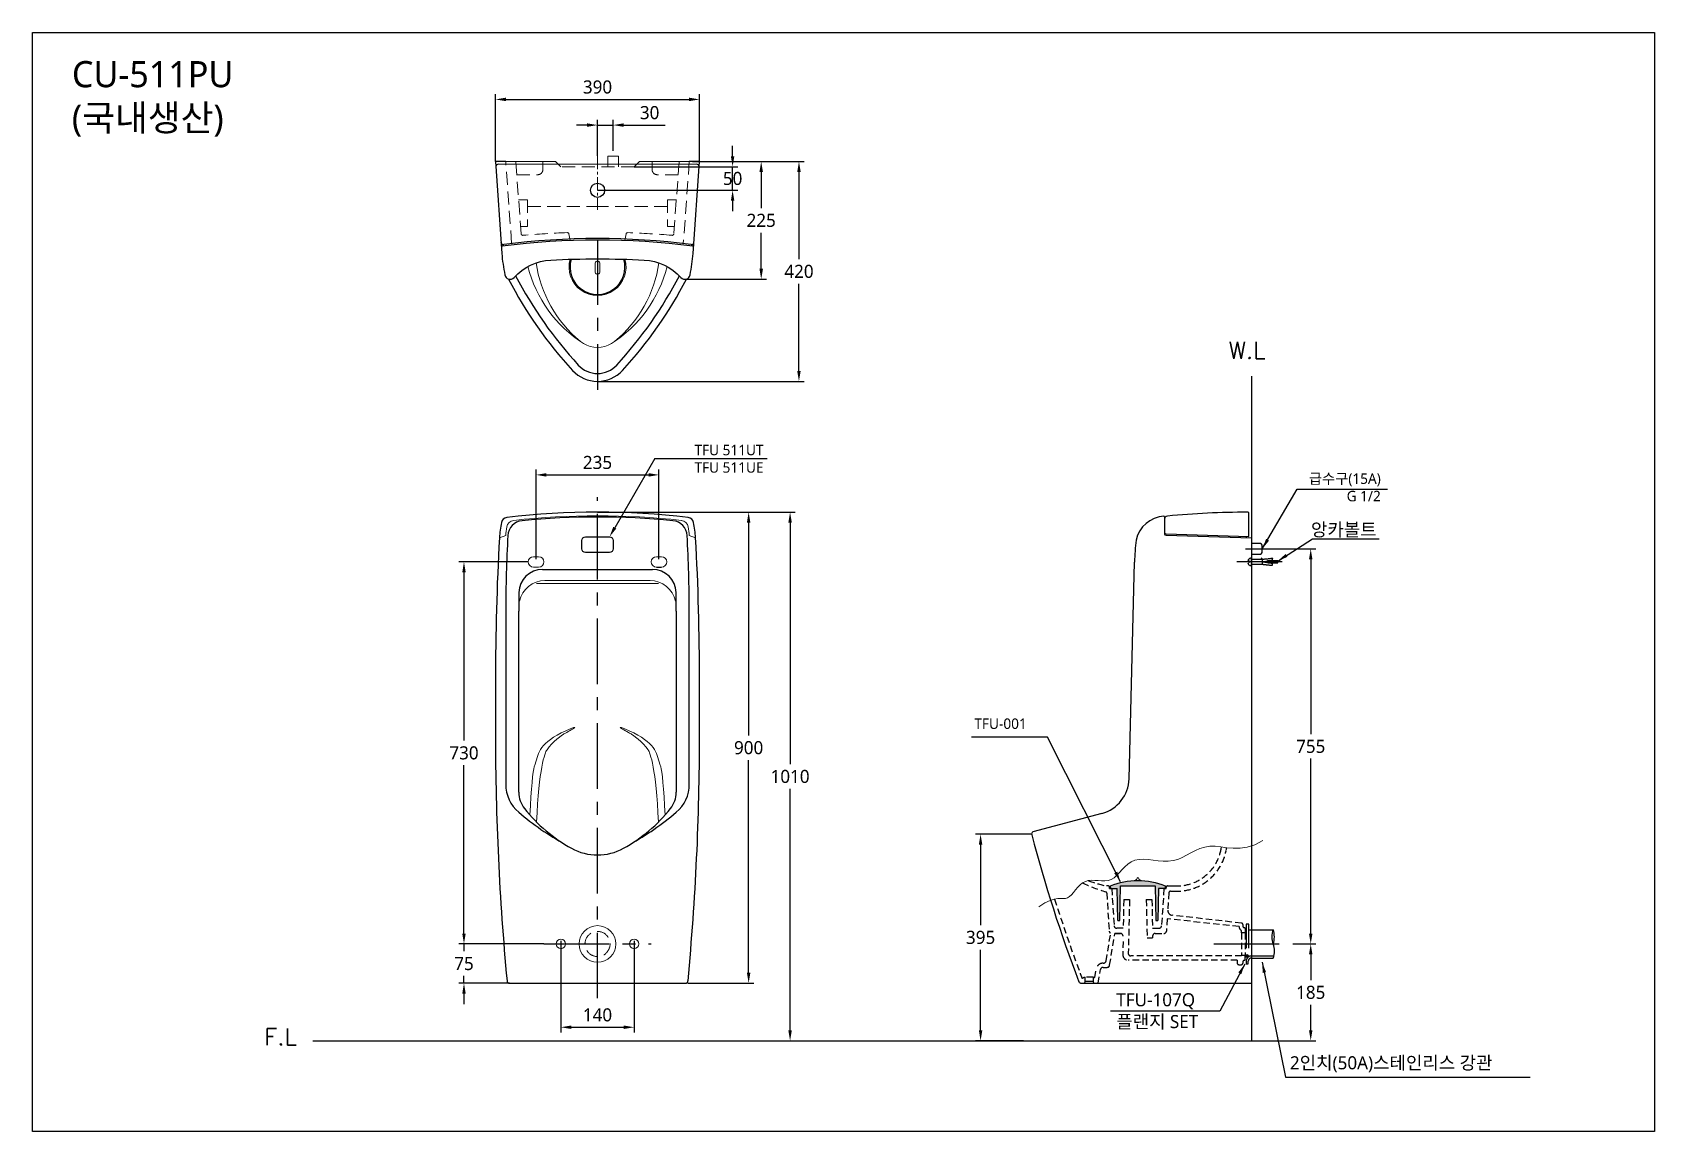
# Model space of a CAD drawing. Extents: x 0 to 3100, y 0 to 4260.
# Drawn here: x 0 to 3100, y 2160 to 4260 of the extents above; entities that cross this region are included whole.
import ezdxf

# ---------------------------------------------------------------- set-up
doc = ezdxf.new("R2010")
doc.units = 0
doc.header["$LTSCALE"] = 100
doc.header["$MEASUREMENT"] = 0
for name, pattern in [('CENTER', [2, 1.25, -0.25, 0.25, -0.25]), ('HIDDEN', [0.375, 0.25, -0.125]), ('HIDDEN2', [0.1875, 0.125, -0.0625]), ('PHANTOM', [2.5, 1.25, -0.25, 0.25, -0.25, 0.25, -0.25])]:
    doc.linetypes.add(name, pattern=pattern)
doc.layers.get('0').update_dxf_attribs({"linetype": 'CONTINUOUS'})
doc.layers.get('DEFPOINTS').update_dxf_attribs({"linetype": 'CONTINUOUS'})
for name, color, linetype in [('1', 1, 'CONTINUOUS'), ('2', 2, 'CONTINUOUS'), ('3', 3, 'CONTINUOUS'), ('5', 5, 'CONTINUOUS'), ('Layer 1', 7, 'CONTINUOUS')]:
    doc.layers.add(name, color=color, linetype=linetype)
doc.styles.add('GHS', font='romans', dxfattribs={"bigfont": 'ghs'})
doc.styles.get("Standard").update_dxf_attribs({"font": 'NanumGothic.ttf'})
doc.dimstyles.get("Standard").update_dxf_attribs({"dimtxt": 0.18, "dimasz": 0.18, "dimexe": 0.18, "dimexo": 0.0625, "dimgap": 0.09, "dimtad": 0, "dimtih": 1, "dimtoh": 1, "dimdec": 4, "dimzin": 0, "dimdsep": 46, "dimtxsty": 'Standard', "dimcen": 0.09, "dimadec": 0, "dimazin": 0, "dimtfac": 1, "dimtdec": 4, "dimtofl": 0, "dimtmove": 0, "dimatfit": 3, "dimfxl": 1, "dimtolj": 1, "dimtzin": 0, "dimarcsym": 0})

# ---------------------------------------------------------------- blocks, each defined once
blk = doc.blocks.new('*X0')
at = {"color": 0}
for p, q in [((293.01, 215.85), (293.58, 215.85)), ((293.04, 215.7), (293.55, 215.7)), ((293.07, 216), (293.52, 216)), ((293.22, 215.55), (293.37, 215.55))]:
    blk.add_line(p, q, dxfattribs=at)
blk = doc.blocks.new('*D21')
at = {"color": 3, "lineweight": -2, "transparency": 16777216}
for p, q in [((1909.5, 2728.2), (1802, 2728.2)), ((1812, 2708.2), (1812, 2554.4)), ((1812, 2353.2), (1812, 2507.1)), ((1894, 2333.2), (1802, 2333.2))]:
    blk.add_line(p, q, dxfattribs=at)
at = {"color": 3, "transparency": 16777216}
for points in [[(1808.7, 2708.2), (1815.3, 2708.2), (1812, 2728.2)], [(1808.7, 2353.2), (1815.3, 2353.2), (1812, 2333.2)]]:
    blk.add_solid(points, dxfattribs=at)
at = {"layer": 'DEFPOINTS', "color": 0, "transparency": 16777216}
for p in [(1812, 2728.2), (1909.5, 2728.2), (1894, 2333.2)]:
    blk.add_point(p, dxfattribs=at)
at = {"color": 2, "transparency": 16777216, "insert": (1812, 2530.7), "char_height": 25, "attachment_point": 5}
blk.add_mtext('\\A1;395', dxfattribs=at)
blk = doc.blocks.new('*D22')
at = {"color": 3, "lineweight": -2, "transparency": 16777216}
for p, q in [((1009.9, 2524.2), (1009.9, 2349.1)), ((1149.9, 2524.2), (1149.9, 2349.1)), ((1029.9, 2359.1), (1129.9, 2359.1))]:
    blk.add_line(p, q, dxfattribs=at)
at = {"color": 3, "transparency": 16777216}
for points in [[(1029.9, 2362.4), (1029.9, 2355.8), (1009.9, 2359.1)], [(1129.9, 2362.4), (1129.9, 2355.8), (1149.9, 2359.1)]]:
    blk.add_solid(points, dxfattribs=at)
at = {"layer": 'DEFPOINTS', "color": 0, "transparency": 16777216}
for p in [(1009.9, 2524.2), (1149.9, 2524.2), (1149.9, 2359.1)]:
    blk.add_point(p, dxfattribs=at)
at = {"color": 2, "transparency": 16777216, "insert": (1079.9, 2382.6), "char_height": 25, "attachment_point": 5}
blk.add_mtext('\\A1;140', dxfattribs=at)
blk = doc.blocks.new('*D23')
at = {"color": 3, "lineweight": -2, "transparency": 16777216}
for p, q in [((1079.9, 4024.3), (1079.9, 4092.8)), ((1109.9, 4033.6), (1109.9, 4092.8)), ((1059.9, 4082.8), (1039.9, 4082.8)), ((1079.9, 4082.8), (1109.9, 4082.8)), ((1129.9, 4082.8), (1209, 4082.8))]:
    blk.add_line(p, q, dxfattribs=at)
at = {"color": 3, "transparency": 16777216}
for points in [[(1059.9, 4086.2), (1059.9, 4079.5), (1079.9, 4082.8)], [(1129.9, 4086.2), (1129.9, 4079.5), (1109.9, 4082.8)]]:
    blk.add_solid(points, dxfattribs=at)
at = {"layer": 'DEFPOINTS', "color": 0, "transparency": 16777216}
for p in [(1109.9, 4082.8), (1109.9, 4033.6), (1079.9, 4024.3)]:
    blk.add_point(p, dxfattribs=at)
at = {"color": 2, "transparency": 16777216, "insert": (1179.5, 4106.5), "char_height": 25, "attachment_point": 5}
blk.add_mtext('\\A1;30', dxfattribs=at)
blk = doc.blocks.new('*D24')
at = {"color": 3, "lineweight": -2, "transparency": 16777216}
for p, q in [((1079.9, 3343.2), (1378.7, 3343.2)), ((1368.7, 3323.2), (1368.7, 2916.8)), ((1368.7, 2463.2), (1368.7, 2869.6)), ((1252.4, 2443.2), (1378.7, 2443.2))]:
    blk.add_line(p, q, dxfattribs=at)
at = {"color": 3, "transparency": 16777216}
for points in [[(1365.4, 3323.2), (1372, 3323.2), (1368.7, 3343.2)], [(1365.4, 2463.2), (1372, 2463.2), (1368.7, 2443.2)]]:
    blk.add_solid(points, dxfattribs=at)
at = {"layer": 'DEFPOINTS', "color": 0, "transparency": 16777216}
for p in [(1079.9, 3343.2), (1252.4, 2443.2), (1368.7, 2443.2)]:
    blk.add_point(p, dxfattribs=at)
at = {"color": 2, "transparency": 16777216, "insert": (1368.7, 2893.2), "char_height": 25, "attachment_point": 5}
blk.add_mtext('\\A1;900', dxfattribs=at)
blk = doc.blocks.new('*D25')
at = {"color": 3, "lineweight": -2, "transparency": 16777216}
for p, q in [((1274.9, 4013.2), (1474.9, 4013.2)), ((1464.9, 3993.2), (1464.9, 3826.7)), ((1464.9, 3613.2), (1464.9, 3779.6)), ((1079.9, 3593.2), (1474.9, 3593.2))]:
    blk.add_line(p, q, dxfattribs=at)
at = {"color": 3, "transparency": 16777216}
for points in [[(1461.5, 3993.2), (1468.2, 3993.2), (1464.9, 4013.2)], [(1461.5, 3613.2), (1468.2, 3613.2), (1464.9, 3593.2)]]:
    blk.add_solid(points, dxfattribs=at)
at = {"layer": 'DEFPOINTS', "color": 0, "transparency": 16777216}
for p in [(1274.9, 4013.2), (1464.9, 4013.2), (1079.9, 3593.2)]:
    blk.add_point(p, dxfattribs=at)
at = {"color": 2, "transparency": 16777216, "insert": (1464.9, 3803.2), "char_height": 25, "attachment_point": 5}
blk.add_mtext('\\A1;420', dxfattribs=at)
blk = doc.blocks.new('*D26')
at = {"color": 3, "lineweight": -2, "transparency": 16777216}
for p, q in [((1338.1, 4023.2), (1338.1, 4043.2)), ((1149.9, 4003.2), (1348.1, 4003.2)), ((1338.1, 3958.2), (1338.1, 4003.2)), ((1079.9, 3958.2), (1348.1, 3958.2)), ((1338.1, 3938.2), (1338.1, 3918.2))]:
    blk.add_line(p, q, dxfattribs=at)
at = {"color": 3, "transparency": 16777216}
for points in [[(1334.8, 4023.2), (1341.4, 4023.2), (1338.1, 4003.2)], [(1334.8, 3938.2), (1341.4, 3938.2), (1338.1, 3958.2)]]:
    blk.add_solid(points, dxfattribs=at)
at = {"layer": 'DEFPOINTS', "color": 0, "transparency": 16777216}
for p in [(1149.9, 4003.2), (1338.1, 4003.2), (1079.9, 3958.2)]:
    blk.add_point(p, dxfattribs=at)
at = {"color": 2, "transparency": 16777216, "insert": (1338.1, 3980.7), "char_height": 25, "attachment_point": 5}
blk.add_mtext('\\A1;50', dxfattribs=at)
blk = doc.blocks.new('*D27')
at = {"color": 3, "lineweight": -2, "transparency": 16777216}
for p, q in [((884.9, 4013.2), (884.9, 4141.9)), ((904.9, 4131.9), (1254.9, 4131.9)), ((1274.9, 4013.2), (1274.9, 4141.9))]:
    blk.add_line(p, q, dxfattribs=at)
at = {"color": 3, "transparency": 16777216}
for points in [[(904.9, 4135.2), (904.9, 4128.5), (884.9, 4131.9)], [(1254.9, 4135.2), (1254.9, 4128.5), (1274.9, 4131.9)]]:
    blk.add_solid(points, dxfattribs=at)
at = {"layer": 'DEFPOINTS', "color": 0, "transparency": 16777216}
for p in [(1274.9, 4131.9), (884.9, 4013.2), (1274.9, 4013.2)]:
    blk.add_point(p, dxfattribs=at)
at = {"color": 2, "transparency": 16777216, "insert": (1079.9, 4155.5), "char_height": 25, "attachment_point": 5}
blk.add_mtext('\\A1;390', dxfattribs=at)
blk = doc.blocks.new('*D28')
at = {"color": 3, "lineweight": -2, "transparency": 16777216}
for p, q in [((947.4, 3248.2), (814.7, 3248.2)), ((824.7, 3228.2), (824.7, 2906.9)), ((824.7, 2538.2), (824.7, 2859.6)), ((977.4, 2518.2), (814.7, 2518.2))]:
    blk.add_line(p, q, dxfattribs=at)
at = {"color": 3, "transparency": 16777216}
for points in [[(821.4, 3228.2), (828, 3228.2), (824.7, 3248.2)], [(821.4, 2538.2), (828, 2538.2), (824.7, 2518.2)]]:
    blk.add_solid(points, dxfattribs=at)
at = {"layer": 'DEFPOINTS', "color": 0, "transparency": 16777216}
for p in [(947.4, 3248.2), (824.7, 2518.2), (977.4, 2518.2)]:
    blk.add_point(p, dxfattribs=at)
at = {"color": 2, "transparency": 16777216, "insert": (824.7, 2883.2), "char_height": 25, "attachment_point": 5}
blk.add_mtext('\\A1;730', dxfattribs=at)
blk = doc.blocks.new('*D29')
at = {"color": 3, "lineweight": -2, "transparency": 16777216}
for p, q in [((824.7, 2538.2), (824.7, 2558.2)), ((977.4, 2518.2), (814.7, 2518.2)), ((824.7, 2518.2), (824.7, 2504.2)), ((824.7, 2443.2), (824.7, 2457.3)), ((911.9, 2443.2), (814.7, 2443.2)), ((824.7, 2423.2), (824.7, 2403.2))]:
    blk.add_line(p, q, dxfattribs=at)
at = {"color": 3, "transparency": 16777216}
for points in [[(821.4, 2538.2), (828, 2538.2), (824.7, 2518.2)], [(821.4, 2423.2), (828, 2423.2), (824.7, 2443.2)]]:
    blk.add_solid(points, dxfattribs=at)
at = {"layer": 'DEFPOINTS', "color": 0, "transparency": 16777216}
for p in [(977.4, 2518.2), (824.7, 2443.2), (911.9, 2443.2)]:
    blk.add_point(p, dxfattribs=at)
at = {"color": 2, "transparency": 16777216, "insert": (824.7, 2480.7), "char_height": 25, "attachment_point": 5}
blk.add_mtext('\\A1;75', dxfattribs=at)
blk = doc.blocks.new('*D30')
at = {"color": 3, "lineweight": -2, "transparency": 16777216}
for p, q in [((962.4, 3253.2), (962.4, 3424.5)), ((982.4, 3414.5), (1177.4, 3414.5)), ((1197.4, 3253.2), (1197.4, 3424.5))]:
    blk.add_line(p, q, dxfattribs=at)
at = {"color": 3, "transparency": 16777216}
for points in [[(982.4, 3417.8), (982.4, 3411.1), (962.4, 3414.5)], [(1177.4, 3417.8), (1177.4, 3411.1), (1197.4, 3414.5)]]:
    blk.add_solid(points, dxfattribs=at)
at = {"layer": 'DEFPOINTS', "color": 0, "transparency": 16777216}
for p in [(1197.4, 3414.5), (962.4, 3253.2), (1197.4, 3253.2)]:
    blk.add_point(p, dxfattribs=at)
at = {"color": 2, "transparency": 16777216, "insert": (1079.9, 3438.1), "char_height": 25, "attachment_point": 5}
blk.add_mtext('\\A1;235', dxfattribs=at)
blk = doc.blocks.new('*D31')
at = {"color": 3, "lineweight": -2, "transparency": 16777216}
for p, q in [((1261.4, 4013.2), (1402.7, 4013.2)), ((1392.7, 3993.2), (1392.7, 3924.3)), ((1392.7, 3808.2), (1392.7, 3877)), ((1246.9, 3788.2), (1402.7, 3788.2))]:
    blk.add_line(p, q, dxfattribs=at)
at = {"color": 3, "transparency": 16777216}
for points in [[(1389.4, 3993.2), (1396.1, 3993.2), (1392.7, 4013.2)], [(1389.4, 3808.2), (1396.1, 3808.2), (1392.7, 3788.2)]]:
    blk.add_solid(points, dxfattribs=at)
at = {"layer": 'DEFPOINTS', "color": 0, "transparency": 16777216}
for p in [(1261.4, 4013.2), (1246.9, 3788.2), (1392.7, 3788.2)]:
    blk.add_point(p, dxfattribs=at)
at = {"color": 2, "transparency": 16777216, "insert": (1392.7, 3900.7), "char_height": 25, "attachment_point": 5}
blk.add_mtext('\\A1;225', dxfattribs=at)
blk = doc.blocks.new('*D32')
at = {"color": 3, "lineweight": -2, "transparency": 16777216}
for p, q in [((1368.7, 3343.2), (1457.9, 3343.2)), ((1447.9, 3323.2), (1447.9, 2861.7)), ((1447.9, 2353.2), (1447.9, 2814.7)), ((1353.2, 2333.2), (1457.9, 2333.2))]:
    blk.add_line(p, q, dxfattribs=at)
at = {"color": 3, "transparency": 16777216}
for points in [[(1444.6, 3323.2), (1451.3, 3323.2), (1447.9, 3343.2)], [(1444.6, 2353.2), (1451.3, 2353.2), (1447.9, 2333.2)]]:
    blk.add_solid(points, dxfattribs=at)
at = {"layer": 'DEFPOINTS', "color": 0, "transparency": 16777216}
for p in [(1368.7, 3343.2), (1353.2, 2333.2), (1447.9, 2333.2)]:
    blk.add_point(p, dxfattribs=at)
at = {"color": 2, "transparency": 16777216, "insert": (1447.9, 2838.2), "char_height": 25, "attachment_point": 5}
blk.add_mtext('\\A1;1010', dxfattribs=at)
blk = doc.blocks.new('*D33')
at = {"color": 3, "lineweight": -2, "transparency": 16777216}
for p, q in [((2355.2, 3273.2), (2452.9, 3273.2)), ((2442.9, 3253.2), (2442.9, 2919.2)), ((2442.9, 2538.2), (2442.9, 2872.3)), ((2408.8, 2518.2), (2452.9, 2518.2))]:
    blk.add_line(p, q, dxfattribs=at)
at = {"color": 3, "transparency": 16777216}
for points in [[(2439.6, 3253.2), (2446.2, 3253.2), (2442.9, 3273.2)], [(2439.6, 2538.2), (2446.2, 2538.2), (2442.9, 2518.2)]]:
    blk.add_solid(points, dxfattribs=at)
at = {"layer": 'DEFPOINTS', "color": 0, "transparency": 16777216}
for p in [(2355.2, 3273.2), (2442.9, 3273.2), (2408.8, 2518.2)]:
    blk.add_point(p, dxfattribs=at)
at = {"color": 2, "transparency": 16777216, "insert": (2442.9, 2895.7), "char_height": 25, "attachment_point": 5}
blk.add_mtext('\\A1;755', dxfattribs=at)
blk = doc.blocks.new('*D34')
at = {"color": 3, "lineweight": -2, "transparency": 16777216}
for p, q in [((2408.8, 2518.2), (2452.9, 2518.2)), ((2442.9, 2498.2), (2442.9, 2449.3)), ((2442.9, 2353.2), (2442.9, 2402.1)), ((2329.5, 2333.2), (2452.9, 2333.2))]:
    blk.add_line(p, q, dxfattribs=at)
at = {"color": 3, "transparency": 16777216}
for points in [[(2439.6, 2498.2), (2446.2, 2498.2), (2442.9, 2518.2)], [(2439.6, 2353.2), (2446.2, 2353.2), (2442.9, 2333.2)]]:
    blk.add_solid(points, dxfattribs=at)
at = {"layer": 'DEFPOINTS', "color": 0, "transparency": 16777216}
for p in [(2408.8, 2518.2), (2442.9, 2518.2), (2329.5, 2333.2)]:
    blk.add_point(p, dxfattribs=at)
at = {"color": 2, "transparency": 16777216, "insert": (2442.9, 2425.7), "char_height": 25, "attachment_point": 5}
blk.add_mtext('\\A1;185', dxfattribs=at)
blk = doc.blocks.new('A$C02305F10')
at = {"layer": '1', "color": 7, "linetype": 'Continuous'}
for p, q in [((0, 61), (0, 66.3)), ((18.2, 0), (19.3, 66.2)), ((19.3, 66.2), (52.5, 66.2)), ((52.5, 66.2), (85.7, 66.2)), ((85.7, 66.2), (86.8, 0)), ((105, 66.3), (105, 61)), ((2, 61), (0, 61)), ((2, 61), (13.3, 61)), ((14.3, 0), (13.3, 61)), ((91.7, 61), (90.7, 0)), ((103, 61), (91.7, 61)), ((105, 61), (103, 61)), ((14.3, 0), (18.2, 0)), ((86.8, 0), (90.7, 0))]:
    blk.add_line(p, q, dxfattribs=at)
at = {"layer": '1', "color": 7, "linetype": 'Continuous', "extrusion": (0, 0, -1)}
for start, end in [(68.4314, 89.9999), (89.9999, 111.5686)]:
    blk.add_arc((-52.5, -66.5), 142.8, start, end, dxfattribs=at)

msp = doc.modelspace()

# ---------------------------------------------------------------- hatches: boundary and pattern name
h = msp.add_hatch(color=8)
h.dxf.hatch_style = 1
h.set_gradient(color1=(128, 128, 128), tint=1, name='SPHERICAL')
h.paths.add_polyline_path([(2112.5, 2639.2), (2112.5, 2629.1), (2145.7, 2629.1), (2146.8, 2562.9), (2150.7, 2562.9), (2151.7, 2623.9), (2163, 2623.9), (2165, 2623.9), (2165, 2629.2, 0.09439)])
h.paths.add_polyline_path([(2112.5, 2639.2, 0.094389), (2060, 2629.2), (2060, 2623.9), (2062, 2623.9), (2073.3, 2623.9), (2074.3, 2562.9), (2078.2, 2562.9), (2079.2, 2629.1), (2112.5, 2629.1)])

# ---------------------------------------------------------------- linework, layer by layer
at = {"color": 2, "lineweight": 0}
msp.add_line((1269.2, 4008.2), (890.6, 4008.2), dxfattribs=at)
at = {"color": 2}
for p, q in [((904.4, 4013.2), (892.4, 4013.2)), ((1267.4, 4013.2), (1255.3, 4013.2)), ((2163.5, 3334.3), (2163.5, 3302.1)), ((2166.4, 3299.1), (2329.5, 3294.2)), ((2329.5, 3294.2), (2329.5, 2443.2)), ((974.7, 3233.8), (1185, 3233.8)), ((2095.8, 2833.7), (2106.3, 3247.8)), ((904.5, 3154.3), (904.5, 2823.9)), ((929.5, 2808), (929.5, 3154.3)), ((1230.3, 3154.3), (1230.3, 2808)), ((1255.3, 2823.9), (1255.3, 3154.3)), ((884.9, 3020.5), (884.9, 2917)), ((1274.9, 2917), (1274.9, 3020.5)), ((2043.9, 2767.8), (1912, 2732.6)), ((911.9, 2443.2), (1247.8, 2443.2)), ((911.9, 2443.2), (1247.8, 2443.2)), ((2004.5, 2443.2), (2329.5, 2443.2))]:
    msp.add_line(p, q, dxfattribs=at)
at = {"color": 7, "linetype": 'HIDDEN', "lineweight": 0}
for p, q in [((915.8, 3856.5), (904.4, 4013.2)), ((934.1, 3874.9), (923.6, 4013.2)), ((1149.9, 4003.2), (1009.9, 4003.2)), ((1236.1, 4013.2), (1225.6, 3874.9)), ((1255.3, 4013.2), (1243.9, 3856.5)), ((925.5, 3988), (965.5, 3988)), ((1234.2, 3988), (1194.2, 3988)), ((929.2, 3939.9), (946.4, 3939.9)), ((946.4, 3939.9), (946.4, 3889)), ((1230.6, 3939.9), (1213.4, 3939.9)), ((1213.4, 3939.9), (1213.4, 3889)), ((946.4, 3927.2), (1080.2, 3927.2)), ((1213.4, 3927.2), (1079.6, 3927.2)), ((946.4, 3889), (933.1, 3889)), ((1213.4, 3889), (1226.7, 3889)), ((1027.4, 3862.3), (1025.3, 3874.8)), ((1134.4, 3874.8), (1132.4, 3862.3))]:
    msp.add_line(p, q, dxfattribs=at)
at = {"color": 7, "lineweight": 0}
for p, q in [((999.9, 4013.2), (904.4, 4013.2)), ((1255.3, 4013.2), (1159.9, 4013.2))]:
    msp.add_line(p, q, dxfattribs=at)
at = {"linetype": 'HIDDEN', "lineweight": 0}
for p, q in [((975.5, 3998), (975.5, 4013.2)), ((1184.2, 3998), (1184.2, 4013.2))]:
    msp.add_line(p, q, dxfattribs=at)
at = {"lineweight": 0}
for p, q in [((999.9, 4013.2), (1009.9, 4003.2)), ((1149.9, 4003.2), (1159.9, 4013.2))]:
    msp.add_line(p, q, dxfattribs=at)
at = {"color": 7, "linetype": 'CENTER', "lineweight": 0, "ltscale": 0.2}
msp.add_line((1079.9, 4023.5), (1079.9, 3921.1), dxfattribs=at)
at = {"color": 1, "linetype": 'CENTER'}
for p, q in [((1079.9, 3864.4), (1079.9, 3577.1)), ((1079.9, 3864.4), (1079.9, 3577.1)), ((1079.9, 2414.8), (1079.9, 3372.1)), ((2318.1, 3273.2), (2355.2, 3273.2)), ((2388.2, 3248.2), (2301.6, 3248.2)), ((977.4, 2518.2), (1182.3, 2518.2)), ((2257.7, 2518.2), (2393.9, 2518.2))]:
    msp.add_line(p, q, dxfattribs=at)
at = {"color": 1}
for p in [(2329.5, 3602.9), (536, 2333.2)]:
    msp.add_line(p, (2329.5, 2333.2), dxfattribs=at)
at = {"color": 2, "linetype": 'Continuous'}
msp.add_line((2319.5, 3297.2), (2319.5, 3294.5), dxfattribs=at)
at = {"linetype": 'HIDDEN2'}
msp.add_line((2350.4, 3252.7), (2350.4, 3243.7), dxfattribs=at)
at = {"color": 7, "linetype": 'Continuous', "lineweight": 0}
msp.add_line((963.1, 3206.7), (1196.7, 3206.7), dxfattribs=at)
msp.add_line((2324.5, 2545.2), (2371, 2545.2))
at = {"color": 2}
msp.add_lwpolyline([(892.4, 4013.2), (884.9, 4013.2), (896.9, 3837.3, 0.028834), (903, 3796.5, 0.630524), (920.4, 3791.5, -0.202072), (990.4, 3825, -0.011863), (1079.9, 3827.2, -0.011863), (1169.3, 3825, -0.202072), (1239.4, 3791.5, 0.630524), (1256.7, 3796.5, 0.028834), (1262.8, 3837.3), (1274.9, 4013.2), (1267.4, 4013.2)], format="xyb", dxfattribs=at)
at = {"color": 7, "lineweight": 0}
msp.add_lwpolyline([(1119.9, 4003.2), (1119.9, 4023.6), (1099.9, 4023.6), (1099.9, 4003.2)], dxfattribs=at)
at = {"color": 7, "linetype": 'Continuous', "lineweight": 0}
for points in [[(1075.4, 3819.1, -0.261972), (1079.9, 3823.5)], [(1075.4, 3819.1), (1075.4, 3801.7, 0.261972), (1079.9, 3797.2)], [(1084.4, 3819.1, 0.261972), (1079.9, 3823.5)], [(1084.4, 3819.1), (1084.4, 3801.7, -0.261972), (1079.9, 3797.2)], [(1240.1, 3327.5, 0.054684), (919.7, 3327.5, 0.325397)], [(906.5, 3315.1, 0.02097), (904.4, 3298.4), (892.4, 3294.2, 0.013696)], [(1267.4, 3294.2), (1255.3, 3298.4, 0.02097), (1253.2, 3315.1, 0.325397)], [(979.5, 3212.5), (1180.3, 3212.5, -0.280363)]]:
    msp.add_lwpolyline(points, format="xyb", dxfattribs=at)
at = {"color": 2, "linetype": 'Continuous'}
msp.add_lwpolyline([(2163.5, 3304.8, 0.405474), (2166.4, 3301.8), (2324.5, 3297), (2324.5, 3341.2, 0.414915), (2322.5, 3343.2, 0.022618), (2168.9, 3335.9, 0.387286), (2163.5, 3329.9)], format="xyb", dxfattribs=at)
at = {"color": 2}
msp.add_lwpolyline([(1079.9, 3296.2), (1102.9, 3296.2, -0.414214), (1109.9, 3289.2), (1109.9, 3273.2, -0.414214), (1102.9, 3266.2), (1079.9, 3266.2), (1056.9, 3266.2, -0.414214), (1049.9, 3273.2), (1049.9, 3289.2, -0.414214), (1056.9, 3296.2)], format="xyb", close=True, dxfattribs=at)
at = {"linetype": 'HIDDEN2', "ltscale": 0.05}
msp.add_lwpolyline([(2329.5, 3241.1), (2329.5, 3255.3, 0.316317), (2322.8, 3250.6), (2324.6, 3250.6), (2324.6, 3245.8), (2322.8, 3245.8, 0.316317)], format="xyb", close=True, dxfattribs=at)
at = {"color": 7, "linetype": 'Continuous'}
for points in [[(2347, 3283.2), (2329.5, 3283.2)], [(2347, 3283.2), (2329.5, 3283.2)], [(2329.5, 3263.2), (2347, 3263.2)], [(2350, 3266.2), (2350, 3280.2)], [(2350, 3266.2), (2350, 3280.2)]]:
    msp.add_lwpolyline(points, dxfattribs=at)
at = {"linetype": 'HIDDEN2', "ltscale": 0.05}
for points in [[(2329.5, 3243.7), (2345.3, 3243.7), (2350.4, 3243.7), (2370, 3241.6), (2369.7, 3245.1), (2350.4, 3248.2), (2369.7, 3251.6), (2370.3, 3254.8), (2350.4, 3252.7), (2345.3, 3252.7), (2329.5, 3252.7)], [(2361.5, 3246.4), (2380, 3246.4), (2379.9, 3250), (2360.6, 3250)]]:
    msp.add_lwpolyline(points, dxfattribs=at)
at = {"color": 7, "linetype": 'Continuous', "lineweight": 0}
msp.add_lwpolyline([(1923.2, 2589.2), (1934.9, 2596.6), (1944.7, 2601.3), (1952.8, 2603.9), (1959.6, 2605), (1965.3, 2605.1), (1970, 2604.9), (1974.2, 2605.1), (1978.1, 2606.2), (1981.9, 2608.7), (1985.7, 2612.3), (1989.5, 2616.7), (1993.5, 2621.6), (1997.7, 2626.5), (2002.1, 2631.1), (2006.9, 2635), (2012.2, 2637.8), (2017.8, 2639.4), (2023.9, 2639.9), (2030.2, 2639.7), (2036.6, 2639.2), (2043.1, 2638.7), (2049.5, 2638.7), (2055.7, 2639.5), (2061.6, 2641.5), (2067.1, 2644.8), (2072.3, 2649.4), (2077.4, 2654.6), (2082.6, 2660.3), (2087.9, 2665.8), (2093.7, 2671), (2100, 2675.2), (2107, 2678.3), (2114.8, 2679.8), (2123.3, 2680), (2132.3, 2679.4), (2141.7, 2678.4), (2151.4, 2677.3), (2161, 2676.5), (2170.6, 2676.4), (2179.9, 2677.5), (2188.7, 2679.9), (2197.3, 2683.5), (2205.7, 2687.7), (2214.1, 2692.3), (2222.6, 2696.7), (2231.3, 2700.5), (2240.4, 2703.4), (2249.9, 2704.9), (2260.1, 2704.8), (2271, 2703.6), (2282.5, 2702.2), (2294.8, 2701.1), (2307.8, 2701.2), (2321.6, 2703.2), (2336.2, 2707.8), (2351.6, 2715.8)], dxfattribs=at)
at = {"linetype": 'PHANTOM'}
msp.add_lwpolyline([(2324.5, 2510.2), (2324.5, 2556.2), (2319.5, 2556.2), (2319.5, 2510.2)], dxfattribs=at)
msp.add_lwpolyline([(2372.1, 2495.2), (2329.5, 2495.2, 0.414214), (2319.5, 2485.2), (2319.5, 2480.2), (2323.5, 2480.2), (2323.5, 2485.2, -0.414214), (2329.5, 2491.2), (2371, 2491.2)], format="xyb", dxfattribs=at)
for centre, radius in [((1079.9, 3958.2), 13.5), ((2321.3, 2495.1), 2.85)]:
    msp.add_circle(centre, radius)
at = {"color": 7, "linetype": 'HIDDEN', "lineweight": 0}
msp.add_circle((1079.9, 2518.2), 24, dxfattribs=at)
at = {"color": 2}
for centre, radius, start, end in [((890.6, 4003.2), 5, 90, 183.9239), ((1269.2, 4003.2), 5, 356.0761, 90), ((900.4, 3859.7), 5, 183.9239, 277.3097), ((898.1, 3849.3), 2, 97.4409, 183.9239), ((1079.9, 2457.6), 1405.5, 82.5591, 97.4409), ((1079.9, 2460.6), 1405.5, 82.6903, 97.3097), ((1259.3, 3859.7), 5, 262.6903, 356.0761), ((1261.6, 3849.3), 2, 356.0761, 82.5591), ((1103.7, 3281.7), 211.7, 168.6175, 176.6014), ((907.9, 3321.1), 12, 96.745, 168.6175), ((1079.9, 1867.3), 1476, 83.255, 96.745), ((938.6, 3296.9), 30, 95.6439, 176.691), ((1079.9, 1867.3), 1466.6, 84.3561, 95.6439), ((1221.2, 3296.9), 30, 3.309, 84.3561), ((1251.8, 3321.1), 12, 11.3825, 83.255), ((1056, 3281.7), 211.7, 3.3986, 11.3825), ((2166.1, 3277), 58.5, 93.5644, 167.1428), ((2162.5, 3334.3), 1, 360, 90), ((5884.9, 3020.5), 5000, 176.8614, 180), ((3404.5, 3154.3), 2500, 176.691, 180), ((-1244.7, 3154.3), 2500, 0, 3.309), ((-3725.1, 3020.5), 5000, 0, 3.1386), ((2606.1, 3235.2), 500, 173.7099, 178.5507), ((2166.5, 3302.1), 3, 180, 268.2851), ((974.7, 3188.8), 45, 90, 179.1885), ((1185, 3188.8), 45, 0.8115, 90), ((3404.5, 3154.3), 2475, 179.1885, 180), ((-1244.7, 3154.3), 2475, 0, 0.8115), ((5884.9, 2917), 5000, 180, 185.3854), ((-3725.1, 2917), 5000, 354.6146, 0), ((974.5, 2823.4), 70, 180, 229.8323), ((1185.3, 2823.4), 70, 310.1677, 0), ((2025.8, 2835.4), 70, 284.9542, 358.5507), ((979.5, 2808), 50, 180, 218.546), ((1180.3, 2808), 50, 321.454, 0), ((1914.5, 2728.2), 5, 119.6942, 197.3398), ((1079.9, 2791.2), 102.9, 241.1356, 298.8644), ((4549.2, 3420.7), 2729.2, 194.7303, 200.9209), ((911.9, 2448.2), 5, 185.3854, 270), ((1247.8, 2448.2), 5, 270, 354.6146), ((2004.5, 2448.2), 5, 204.5718, 270)]:
    msp.add_arc(centre, radius, start, end, dxfattribs=at)
at = {"linetype": 'HIDDEN', "lineweight": 0}
for centre, start, end in [((965.5, 3998), 270, 0), ((1194.2, 3998), 180, 270)]:
    msp.add_arc(centre, 10, start, end, dxfattribs=at)
at = {"color": 7, "linetype": 'HIDDEN', "lineweight": 0}
for centre, radius, start, end in [((1080.1, 2229.4), 1649, 92.0116, 94.9672), ((1022.4, 3874.3), 3, 9.5021, 91.7097), ((1137.4, 3874.3), 3, 88.2903, 170.4979), ((1079.6, 2229.4), 1649, 85.0328, 87.9884), ((937.1, 3875.1), 3, 184.1596, 274.4408), ((1222.6, 3875.1), 3, 265.5592, 355.8404)]:
    msp.add_arc(centre, radius, start, end, dxfattribs=at)
at = {"color": 7, "linetype": 'Continuous', "lineweight": 0}
for centre, radius, start, end in [((1198.8, 3854), 238.8, 188.2663, 230.4596), ((961, 3854), 238.8, 309.5404, 351.7337), ((1183.3, 3871.5), 243.5, 193.9578, 237.7034), ((976.5, 3871.5), 243.5, 302.2966, 346.0422), ((1079.9, 3707.9), 50, 237.7034, 302.2966), ((921.3, 3312.6), 15, 96.26, 170.3905), ((1238.4, 3312.6), 15, 9.6095, 83.74), ((979.5, 3162.5), 50, 90, 167.9541), ((1180.3, 3162.5), 50, 12.0459, 90)]:
    msp.add_arc(centre, radius, start, end, dxfattribs=at)
at = {"color": 2, "linetype": 'Continuous', "lineweight": 0}
msp.add_arc((1079.9, 3811.8), 54.5, 164.397, 15.603, dxfattribs=at)
for centre, radius, start, end in [((1079.9, 3811.8), 52.5, 163.7215, 16.2785), ((2105.8, 2644), 4.63, 273.9725, 346.6486), ((2112.4, 2642.1), 2.26, 87.1321, 159.5123), ((2112.6, 2642.1), 2.26, 20.4908, 92.871), ((2119.2, 2644), 4.63, 193.3545, 266.0306), ((2406.2, 2531.7), 37.7, 159.017, 200.983), ((2335.8, 2531.7), 37.7, 339.017, 20.983), ((2339, 2504.7), 34.7, 337.1263, 22.8737)]:
    msp.add_arc(centre, radius, start, end)
at = {"color": 7, "linetype": 'Continuous'}
for centre, start, end in [((2347, 3280.2), 0, 90), ((2347, 3280.2), 0, 90), ((2347, 3266.2), 270, 0), ((2347, 3256.2), 270, 0)]:
    msp.add_arc(centre, 3, start, end, dxfattribs=at)
at = {"layer": '1', "color": 3}
for q in [(1112.9, 3313.5), (1404.1, 3445.9)]:
    msp.add_line((1189.3, 3445.9), q, dxfattribs=at)
at = {"layer": '1', "color": 7, "linetype": 'Continuous'}
for p, q in [((2055.5, 2629.2), (2052.5, 2629.2)), ((2166.5, 2624.2), (2166.5, 2626.2))]:
    msp.add_line(p, q, dxfattribs=at)
at = {"layer": '1', "color": 7, "linetype": 'HIDDEN', "ltscale": 0.5}
for p, q in [((2053, 2615.4), (2057.8, 2542.9)), ((2062.5, 2624.2), (2067.2, 2552.9)), ((2162.5, 2624.2), (2157.8, 2552.9)), ((2169.5, 2629.2), (2182.5, 2629.2)), ((2172, 2616.4), (2169.8, 2582.7)), ((2175, 2619.2), (2182.2, 2619.2)), ((2085.5, 2603.2), (2084.6, 2548.2)), ((2085.5, 2603.2), (2096.7, 2603.2)), ((2096.7, 2603.2), (2094.2, 2500.6)), ((2128.5, 2603.2), (2130.3, 2530)), ((2128.5, 2603.2), (2139.5, 2603.2)), ((2139.5, 2603.2), (2140.4, 2548.2)), ((2310.7, 2558), (2178.4, 2573.1)), ((2084.6, 2548.2), (2072.2, 2548.2)), ((2140.4, 2548.2), (2152.8, 2548.2)), ((2168.7, 2566.3), (2167.2, 2542.9)), ((2306.1, 2551.3), (2168.7, 2566.3)), ((2310.5, 2539.3), (2310.5, 2543.9)), ((2313.1, 2555.4), (2313.1, 2552.2)), ((2316.5, 2549.3), (2315.1, 2549.7)), ((2317.5, 2548), (2317.5, 2539.3)), ((2051.8, 2485.7), (2060.6, 2538.7)), ((2058.6, 2477.7), (2068.6, 2538.2)), ((2079.3, 2538.2), (2068.6, 2538.2)), ((2068.6, 2538.2), (2079.3, 2538.2)), ((2084.3, 2523.1), (2083.9, 2497.6)), ((2130.3, 2530), (2140.7, 2530)), ((2140.7, 2533.1), (2140.7, 2530)), ((2145.5, 2538.2), (2153.5, 2538.2)), ((2145.7, 2538.2), (2157.5, 2538.2)), ((2145.7, 2538.2), (2162.2, 2538.2)), ((2310.5, 2539.3), (2310.5, 2497.1)), ((2317.5, 2539.3), (2310.5, 2539.3)), ((2317.5, 2539.3), (2317.5, 2497.1)), ((2046, 2481.5), (2047.4, 2481.5)), ((2302.5, 2487.4), (2093.9, 2487.4)), ((2310.7, 2495.4), (2099.2, 2495.4)), ((2302.5, 2487.4), (2302.5, 2481.3)), ((2310.5, 2497.1), (2317.5, 2497.1)), ((2313.1, 2484.2), (2313.1, 2481.3)), ((2316.5, 2487.2), (2315.1, 2486.8)), ((2317.5, 2488.4), (2317.5, 2497.1)), ((2027, 2454.7), (2012, 2454.7)), ((2012, 2446.7), (2012, 2454.7)), ((2027, 2454.7), (2027, 2446.7)), ((2030.4, 2453.9), (2033.2, 2470.6)), ((2036.8, 2443.2), (2041.1, 2469.3)), ((2046, 2473.5), (2053.7, 2473.5)), ((2305.2, 2478.6), (2310.5, 2478.6))]:
    msp.add_line(p, q, dxfattribs=at)
at = {"layer": '1', "color": 7, "linetype": 'HIDDEN', "ltscale": 1.5}
for p, q in [((2058.5, 2624.2), (2058.5, 2626.2)), ((2058.5, 2624.2), (2062.5, 2624.2)), ((2162.5, 2624.2), (2166.5, 2624.2)), ((2011.3, 2443.2), (2012, 2446.7)), ((2027, 2446.7), (2012, 2446.7)), ((2027, 2446.7), (2027.7, 2443.2))]:
    msp.add_line(p, q, dxfattribs=at)
at = {"layer": '1', "color": 7, "linetype": 'HIDDEN', "ltscale": 0.5}
for centre, radius, start, end in [((2187.3, 2714.9), 85.8, 266.7864, 348.658), ((2187.3, 2714.9), 95.8, 266.9737, 348.8516), ((2104.8, 2873.4), 249.8, 249.5995, 257.9136), ((4549.2, 3420.7), 2721.2, 197.4647, 200.8477), ((2123.3, 2876.2), 268.1, 244.2149, 254.4482), ((2178.8, 2582.1), 9, 176.236, 267.8036), ((2062.8, 2543.2), 5, 183.764, 243.5397), ((2072.2, 2553.2), 5, 183.764, 270), ((2152.8, 2553.2), 5, 270, 356.236), ((2162.2, 2543.2), 5, 270, 356.236), ((2315.7, 2552), 9.68, 184.1488, 236.9443), ((2310.5, 2555.4), 2.64, 0, 85.6854), ((2315.7, 2552.2), 2.64, 180, 255.4258), ((2316.2, 2548), 1.32, 0, 75.4258), ((2079.3, 2533.2), 5, 359.0452, 90), ((2145.7, 2533.2), 5, 90, 180.9548), ((2046, 2468.5), 13, 90, 170.6602), ((2046.9, 2486.5), 5, 264.5617, 350.6602), ((2093.9, 2497.4), 10, 179.0452, 270), ((2099.2, 2500.4), 5, 178.5682, 270), ((2305.2, 2481.3), 2.64, 180, 270), ((2317.5, 2497.1), 7.04, 180, 193.8061), ((2310.5, 2481.3), 2.64, 270, 360), ((2315.7, 2484.2), 2.64, 104.5742, 180), ((2316.2, 2488.4), 1.32, 284.5742, 0), ((2046, 2468.5), 5, 90, 170.6602), ((2053.7, 2478.5), 5, 270, 350.6602)]:
    msp.add_arc(centre, radius, start, end, dxfattribs=at)
at = {"layer": '1', "color": 7, "linetype": 'HIDDEN', "ltscale": 1.5}
for centre, start, end in [((2050.1, 2615.2), 3.764, 63.6929), ((2055.5, 2626.2), 0, 90), ((2169.5, 2626.2), 90, 180)]:
    msp.add_arc(centre, 3, start, end, dxfattribs=at)
at = {"layer": '1', "color": 7, "linetype": 'HIDDEN', "ltscale": 5}
msp.add_arc((2175, 2616.2), 3, 90, 176.236, dxfattribs=at)
at = {"layer": '1', "color": 7, "linetype": 'HIDDEN', "ltscale": 0.5, "extrusion": (0, 0, -1)}
for centre, start_param, end_param in [((2012, 2446.7), -0.80768, 0), ((2027, 2446.7), 0, 0.447836)]:
    msp.add_ellipse(centre, major_axis=(0, 8.09), ratio=0.988907, start_param=start_param, end_param=end_param, dxfattribs=at)
at = {"layer": '1', "color": 3}
msp.add_solid([(1110, 3315.2), (1115.8, 3311.9), (1102.9, 3296.2)], dxfattribs=at)
at = {"layer": '2', "color": 7, "lineweight": 0, "ltscale": 0.8}
for p, q in [((967.4, 3258.2), (957.4, 3258.2)), ((1192.4, 3258.2), (1202.4, 3258.2)), ((967.4, 3238.2), (957.4, 3238.2))]:
    msp.add_line(p, q, dxfattribs=at)
at = {"layer": '2', "color": 7, "ltscale": 0.8}
msp.add_line((1192.4, 3238.2), (1202.4, 3238.2), dxfattribs=at)
at = {"layer": '2', "color": 7, "lineweight": 0}
for centre, radius in [((1079.9, 2518.2), 35), ((1009.9, 2518.2), 9), ((1149.9, 2518.2), 9)]:
    msp.add_circle(centre, radius, dxfattribs=at)
at = {"layer": '2', "color": 7, "lineweight": 0, "ltscale": 0.8}
for centre, start, end in [((957.4, 3248.2), 90, 270), ((967.4, 3248.2), 270, 90), ((1192.4, 3248.2), 90, 270), ((1202.4, 3248.2), 270, 90)]:
    msp.add_arc(centre, 10, start, end, dxfattribs=at)
at = {"layer": '3', "color": 2}
for centre, radius, start, end in [((1631.6, 4164.9), 814.1, 207.5228, 222.5695), ((1631.6, 4164.9), 799.1, 207.5946, 222.5695), ((528.2, 4164.9), 799.1, 317.4305, 332.4054), ((528.2, 4164.9), 814.1, 317.4305, 332.4772), ((1079.9, 3658.2), 65, 222.5695, 270), ((1079.9, 3658.2), 50, 222.5695, 270), ((1079.9, 3658.2), 50, 270, 317.4305), ((1079.9, 3658.2), 65, 270, 317.4305), ((1307.6, 3218.1), 586.5, 229.8323, 240.3281), ((1175, 2963.7), 300, 218.546, 241.1356), ((984.8, 2963.7), 300, 298.8644, 321.454), ((852.1, 3218.1), 586.5, 299.6719, 310.1677)]:
    msp.add_arc(centre, radius, start, end, dxfattribs=at)
at = {"layer": '3', "color": 7}
for radius in [2640, 2650]:
    msp.add_arc((-339.2, 3090.5), radius, 351.45, 351.5696, dxfattribs=at)
at = {"layer": '5', "color": 5}
msp.add_lwpolyline([(0, 4259.8), (3100, 4259.8), (3100, 2159.8), (0, 2159.8)], close=True, dxfattribs=at)
at = {"layer": 'DEFPOINTS', "color": 0, "linetype": 'ByBlock'}
for p in [(1079.9, 4023.5), (1274.9, 4013.2), (1079.9, 3827.2), (1079.9, 3822.2), (1079.9, 3336.2), (2322.5, 3343.2), (2322.5, 3343.2), (2324.5, 3341.5), (2324.5, 3297), (1109.9, 3281.2)]:
    msp.add_point(p, dxfattribs=at)
at = {"layer": 'Layer 1', "color": 7, "linetype": 'Continuous', "lineweight": 0}
for points in [[(1010.6, 2921.6), (1063.8, 2945.3), (1018.7, 2921.4), (1015.8, 2919.7)], [(1149.1, 2921.6), (1096, 2945.3), (1141, 2921.4), (1144, 2919.7)], [(959.1, 2856.9), (968, 2882.2), (965.2, 2897.8), (1010.6, 2921.6)], [(1015.8, 2919.7), (1013.7, 2918.5), (992.3, 2904.4), (983.4, 2889.3)], [(1144, 2919.7), (1146.1, 2918.5), (1167.4, 2904.4), (1176.4, 2889.3)], [(1200.7, 2856.9), (1191.8, 2882.2), (1194.6, 2897.8), (1149.1, 2921.6)], [(983.4, 2889.3), (978.9, 2883.4), (968.1, 2853.3), (963.4, 2751.1)], [(1176.4, 2889.3), (1180.8, 2883.4), (1191.7, 2853.3), (1196.3, 2751.1)], [(950.8, 2764.4), (953.2, 2816.4), (956.1, 2848.5), (959.1, 2856.9)], [(1209, 2764.4), (1206.6, 2816.4), (1203.6, 2848.5), (1200.7, 2856.9)]]:
    msp.add_open_spline(points, degree=3, dxfattribs=at)

# ---------------------------------------------------------------- block references
at = {"color": 7}
msp.add_blockref('A$C02305F10', (2060, 2563.2), dxfattribs=at)
at = {"xscale": 10, "yscale": 10, "zscale": 10}
msp.add_blockref('*X0', (-611.6, 336.9), dxfattribs=at)

# ---------------------------------------------------------------- texts
at = {"color": 2, "style": 'GHS'}
for s, p in [('W.L', (2286.4, 3636.5)), ('F.L', (443.4, 2324.9))]:
    msp.add_text(s, height=32, dxfattribs=at).set_placement(p)
at = {"color": 2}
msp.add_text('앙카볼트', height=25, dxfattribs=at).set_placement((2443.4, 3297.4))
at = {"insert": (75.4, 4205.1), "char_height": 50, "width": 456.6, "attachment_point": 1, "style": 'GHS'}
msp.add_mtext('{\\fNanumGothic|b0|i0|c0|p50;CU-511P\\fNanumGothic|b0|i0|c129|p50;U\\P(국내생산)}', dxfattribs=at)
at = {"layer": '1', "color": 2, "insert": (1397.2, 3472), "char_height": 20, "width": 229.783, "attachment_point": 3}
msp.add_mtext('TFU 511UT\\P  TFU 511UE', dxfattribs=at)
at = {"layer": '1', "color": 2}
for s, insert, char_height, attachment_point in [('급수구(15A)\\PG 1/2', (2576.8, 3417.3), 20, 3), ('TFU-001', (1800.1, 2949.1), 20, 1), ('TFU-107Q\\P플랜지 SET', (2071.3, 2424.1), 25, 1), ('2인치(50A)스테인리스 강관', (2403.2, 2303.7), 25, 1)]:
    msp.add_mtext(s, dxfattribs=dict(at, insert=insert, char_height=char_height, attachment_point=attachment_point))

# ---------------------------------------------------------------- dimensions: what is measured, and where the dimension line sits
for base, p1, p2, picture, middle in [((1274.9, 4131.9), (884.9, 4013.2), (1274.9, 4013.2), '*D27', (1079.9, 4131.9)), ((1109.9, 4082.8), (1079.9, 4024.3), (1109.9, 4033.6), '*D23', (1179.5, 4082.8))]:
    dim = msp.add_linear_dim(base=base, p1=p1, p2=p2, dimstyle='Standard', override={"dimtxt": 25, "dimasz": 20, "dimexe": 10, "dimexo": 0, "dimgap": 10, "dimtad": 1, "dimdec": 0, "dimzin": 8, "dimcen": 0.9, "dimclrd": 3, "dimclre": 3, "dimclrt": 2, "dimtdec": 0, "dimtix": 1, "dimtofl": 1, "dimarcsym": 1})
    dim.commit()
    dim.dimension.update_dxf_attribs({"geometry": picture, "text_midpoint": middle, "dimtype": 160})
dim = msp.add_linear_dim(base=(1338.1, 4003.2), p1=(1079.9, 3958.2), p2=(1149.9, 4003.2), angle=90, text='50', dimstyle='Standard', override={"dimtxt": 25, "dimasz": 20, "dimexe": 10, "dimexo": 0, "dimgap": 10, "dimtad": 1, "dimdec": 0, "dimzin": 8, "dimcen": 0.9, "dimclrd": 3, "dimclre": 3, "dimclrt": 2, "dimtdec": 0, "dimtix": 1, "dimtofl": 1, "dimarcsym": 1})
dim.commit()
dim.dimension.update_dxf_attribs({"geometry": '*D26', "text_midpoint": (1338.1, 3980.7), "dimtype": 160})
for base, p1, p2, picture, middle in [((1464.9, 4013.2), (1079.9, 3593.2), (1274.9, 4013.2), '*D25', (1464.9, 3803.2)), ((1392.7, 3788.2), (1261.4, 4013.2), (1246.9, 3788.2), '*D31', (1392.7, 3900.7)), ((1812, 2728.2), (1894, 2333.2), (1909.5, 2728.2), '*D21', (1812, 2530.7))]:
    dim = msp.add_linear_dim(base=base, p1=p1, p2=p2, angle=90, dimstyle='Standard', override={"dimtxt": 25, "dimasz": 20, "dimexe": 10, "dimexo": 0, "dimgap": 10, "dimtad": 1, "dimdec": 0, "dimzin": 8, "dimcen": 0.9, "dimclrd": 3, "dimclre": 3, "dimclrt": 2, "dimtdec": 0, "dimtix": 1, "dimtofl": 1, "dimarcsym": 1})
    dim.commit()
    dim.dimension.update_dxf_attribs({"geometry": picture, "text_midpoint": middle, "dimtype": 160})
for base, p1, p2, picture, middle in [((1197.4, 3414.5), (962.4, 3253.2), (1197.4, 3253.2), '*D30', (1079.9, 3438.1)), ((1149.9, 2359.1), (1009.9, 2524.2), (1149.9, 2524.2), '*D22', (1079.9, 2382.6))]:
    dim = msp.add_linear_dim(base=base, p1=p1, p2=p2, dimstyle='Standard', override={"dimtxt": 25, "dimasz": 20, "dimexe": 10, "dimexo": 0, "dimgap": 10, "dimtad": 1, "dimdec": 0, "dimzin": 8, "dimcen": 0.9, "dimclrd": 3, "dimclre": 3, "dimclrt": 2, "dimtdec": 0, "dimtix": 1, "dimtofl": 1, "dimarcsym": 1})
    dim.commit()
    dim.dimension.update_dxf_attribs({"geometry": picture, "text_midpoint": middle})
for base, p1, p2, picture, middle in [((1368.7, 2443.2), (1079.9, 3343.2), (1252.4, 2443.2), '*D24', (1368.7, 2893.2)), ((1447.9, 2333.2), (1368.7, 3343.2), (1353.2, 2333.2), '*D32', (1447.9, 2838.2)), ((2442.9, 3273.2), (2408.8, 2518.2), (2355.2, 3273.2), '*D33', (2442.9, 2895.7)), ((824.7, 2518.2), (947.4, 3248.2), (977.4, 2518.2), '*D28', (824.7, 2883.2)), ((824.7, 2443.2), (977.4, 2518.2), (911.9, 2443.2), '*D29', (824.7, 2480.7)), ((2442.9, 2518.2), (2329.5, 2333.2), (2408.8, 2518.2), '*D34', (2442.9, 2425.7))]:
    dim = msp.add_linear_dim(base=base, p1=p1, p2=p2, angle=90, dimstyle='Standard', override={"dimtxt": 25, "dimasz": 20, "dimexe": 10, "dimexo": 0, "dimgap": 10, "dimtad": 1, "dimdec": 0, "dimzin": 8, "dimcen": 0.9, "dimclrd": 3, "dimclre": 3, "dimclrt": 2, "dimtdec": 0, "dimtix": 1, "dimtofl": 1, "dimarcsym": 1})
    dim.commit()
    dim.dimension.update_dxf_attribs({"geometry": picture, "text_midpoint": middle})

# ---------------------------------------------------------------- leaders
for points, override in [([(2350.4, 3273.2), (2416.8, 3387.4), (2589.7, 3387.4)], {"dimtxt": 25, "dimasz": 20, "dimexe": 10, "dimexo": 0, "dimgap": 10, "dimtad": 1, "dimtih": 0, "dimdec": 0, "dimzin": 8, "dimcen": 0.9, "dimclrd": 3, "dimclre": 3, "dimclrt": 2, "dimtdec": 0, "dimtix": 1, "dimtofl": 1, "dimarcsym": 1}), ([(2379.8, 3249.9), (2446.3, 3292), (2573.4, 3292)], {"dimtxt": 25, "dimasz": 20, "dimexe": 10, "dimexo": 0, "dimgap": 10, "dimtad": 1, "dimtih": 0, "dimdec": 0, "dimzin": 8, "dimcen": 0.9, "dimclrd": 3, "dimclre": 3, "dimclrt": 2, "dimtdec": 0, "dimtix": 1, "dimtofl": 1, "dimarcsym": 1}), ([(2079.4, 2637), (1939.6, 2913.6), (1794.8, 2913.6)], {"dimtxt": 25, "dimasz": 20, "dimexe": 10, "dimexo": 0, "dimgap": 10, "dimtad": 0, "dimdec": 0, "dimzin": 8, "dimcen": 0.9, "dimclrd": 3, "dimclre": 3, "dimclrt": 2, "dimtdec": 0, "dimtix": 1, "dimtofl": 1, "dimarcsym": 1}), ([(2350.3, 2483.2), (2394.8, 2263.8), (2862.5, 2263.8)], {"dimtxt": 25, "dimasz": 20, "dimexe": 10, "dimexo": 0, "dimgap": 10, "dimtad": 0, "dimdec": 0, "dimzin": 8, "dimcen": 0.9, "dimclrd": 3, "dimclre": 3, "dimclrt": 2, "dimtdec": 0, "dimtix": 1, "dimtofl": 1, "dimarcsym": 1}), ([(2316.8, 2479.8), (2269.1, 2389.9), (2060.4, 2389.9)], {"dimtxt": 25, "dimasz": 20, "dimexe": 10, "dimexo": 0, "dimgap": 10, "dimtad": 0, "dimdec": 0, "dimzin": 8, "dimcen": 0.9, "dimclrd": 3, "dimclre": 3, "dimclrt": 2, "dimtdec": 0, "dimtix": 1, "dimtofl": 1, "dimarcsym": 1})]:
    msp.add_leader(points, dimstyle='Standard', override=override)

doc.saveas('drawing.dxf')
